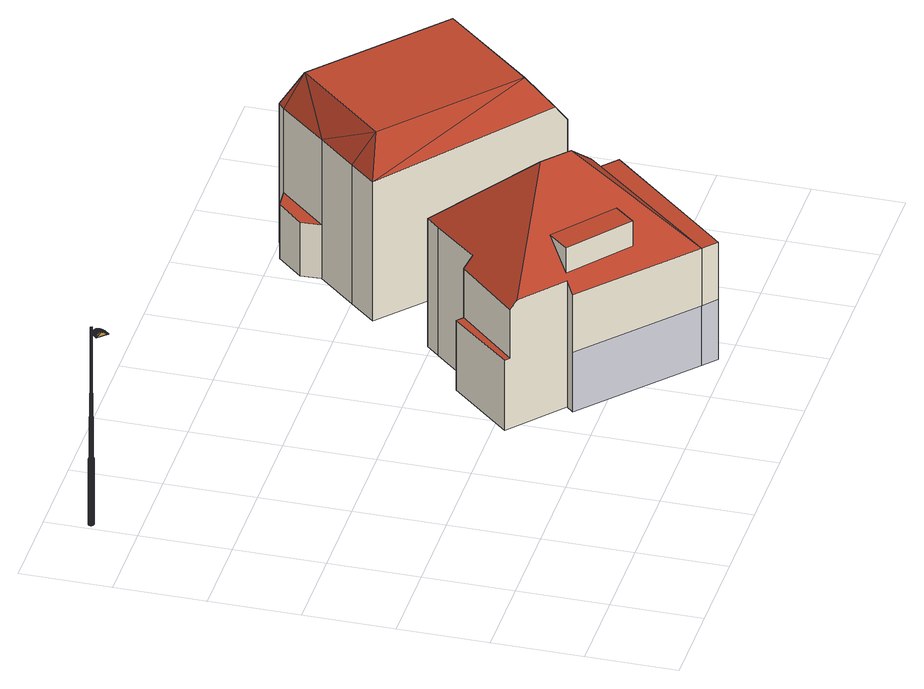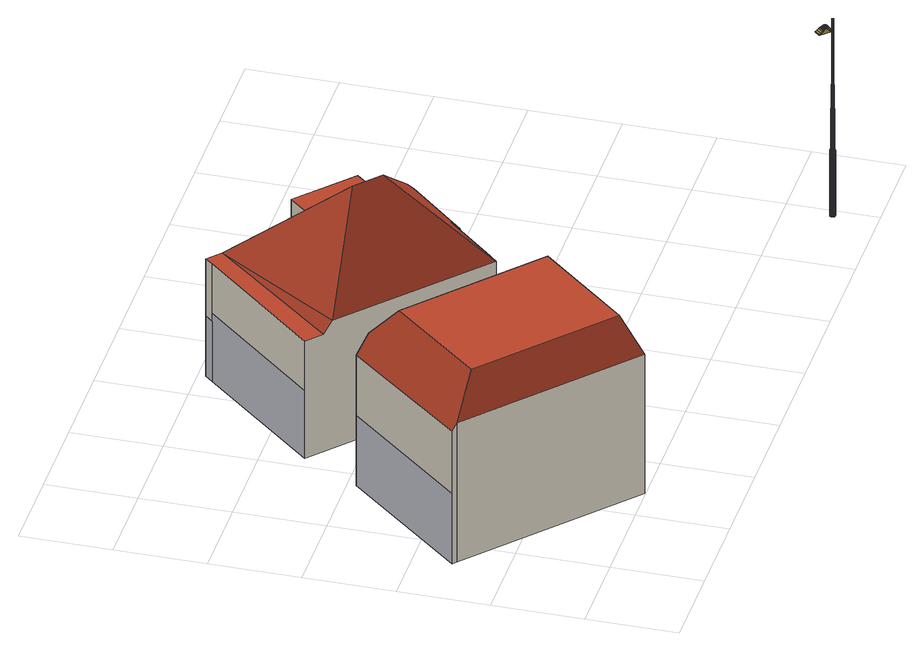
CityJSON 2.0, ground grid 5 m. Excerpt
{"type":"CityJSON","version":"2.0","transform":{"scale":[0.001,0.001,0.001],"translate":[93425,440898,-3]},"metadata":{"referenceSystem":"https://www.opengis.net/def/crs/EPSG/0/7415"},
"CityObjects":{
"cityfurniture1":{"type":"CityFurniture","attributes":{"Lichtpunttype":"Straatverlichting","Brondatum":"12-06-2019","Buurt_nummer":"62","Masttype":"TRAMMAST LPH 10M","Lamptype":"CPO-TW 140W KL.728","Buurtnaam":"Hillegersberg Noord","Nummer":"14","Uithoudertype":"UITHOUDER OV CONVERSIEMODEL","Geplaatst_op":"02-12-2010","Wijknummer":"6","Nivo":"0","Datum_laatste_mutatie":"07-06-2019","Straatnaam":"Straatweg","Thema":"Lichtmasten","Beheerobject":"71935/OVL-014","Armatuurtype":"4767 ARM SGS 453 1X CPO-TW 140W K EB OC FG EVSA VLAK GLAS LS-6","Objecthoogte":"10","Klasse":"Verbindingsweg 2-zijdig","Wijknaam":"Hillegersberg-Schiebroek","class":"Paal","function":"Lichtmast"},"geometry":[{"type":"MultiSurface","lod":"2","boundaries":[[[0,1,2,3]],[[4,5,6,7]],[[8,9,10,11]],[[12,13,1,0]],[[14,15,16,17]],[[17,16,9,8]],[[3,2,5,4]],[[11,10,13,12]],[[18,8,11,19]],[[20,0,3,21]],[[22,23,24,25]],[[26,27,28,29]],[[30,31,32,33]],[[19,11,12,34]],[[35,36,23,22]],[[29,28,37,38]],[[34,12,0,20]],[[39,40,27,26]],[[41,4,7,42]],[[43,14,17,44]],[[45,46,31,30]],[[21,3,4,41]],[[44,17,8,18]],[[33,32,15,14]],[[47,48,46,45]],[[49,50,36,35]],[[38,37,50,49]],[[42,7,40,39]],[[23,51,52,24]],[[7,6,53,40]],[[54,55,56,57]],[[58,59,55,54]],[[28,60,61,37]],[[62,63,59,58]],[[64,65,63,62]],[[66,67,65,64]],[[50,68,69,36]],[[37,61,68,50]],[[36,69,51,23]],[[70,71,48,47]],[[57,56,71,70]],[[27,72,60,28]],[[24,52,67,66]],[[40,53,72,27]],[[73,74,75,76]],[[77,78,79,80]],[[81,82,83,84]],[[85,86,87,88]],[[89,90,91,92]],[[92,91,93,94]],[[80,79,95,96]],[[97,98,78,77]],[[99,100,101,102]],[[84,83,103,104]],[[94,93,74,73]],[[105,106,98,97]],[[107,108,106,105]],[[88,87,108,107]],[[104,103,86,85]],[[109,110,82,81]],[[102,101,110,109]],[[74,111,112,75]],[[90,113,114,91]],[[115,116,117,118]],[[78,119,120,79]],[[121,122,123,124]],[[125,126,113,90]],[[87,127,128,108]],[[124,123,129,130]],[[131,132,133,134]],[[91,114,135,93]],[[93,135,111,74]],[[98,136,119,78]],[[118,117,100,99]],[[134,133,122,121]],[[86,137,127,87]],[[79,120,138,95]],[[139,140,116,115]],[[130,129,140,139]],[[108,128,141,106]],[[96,95,126,125]],[[106,141,136,98]],[[75,112,132,131]],[[142,143,144,145]],[[146,147,148,149]],[[150,151,152,153]],[[154,155,143,142]],[[153,152,147,146]],[[156,157,158,159]],[[145,144,151,150]],[[160,161,162,163]],[[163,162,157,156]],[[149,148,164,165]],[[159,158,155,154]],[[166,142,145,167]],[[92,160,163,89]],[[165,164,168,169]],[[170,146,149,171]],[[169,168,172,173]],[[174,175,176,177]],[[177,176,178,179]],[[180,181,182,183]],[[183,182,184,185]],[[185,184,186,187]],[[187,186,188,189]],[[189,188,190,191]],[[192,150,153,193]],[[179,178,161,160]],[[167,145,150,192]],[[194,159,154,195]],[[196,197,198,199]],[[173,172,197,196]],[[199,198,200,201]],[[201,200,202,203]],[[203,202,181,180]],[[191,190,204,205]],[[206,156,159,194]],[[195,154,142,166]],[[193,153,146,170]],[[205,204,175,174]],[[89,163,156,206]],[[207,189,191,208]],[[209,183,185,210]],[[211,165,169,212]],[[213,196,199,214]],[[167,97,77,166]],[[215,180,183,209]],[[210,185,187,216]],[[94,179,160,92]],[[212,169,173,217]],[[217,173,196,213]],[[218,201,203,219]],[[214,199,201,218]],[[76,174,177,73]],[[216,187,189,207]],[[171,149,165,211]],[[208,191,205,220]],[[166,77,80,195]],[[73,177,179,94]],[[220,205,174,76]],[[219,203,180,215]],[[195,80,96,194]],[[214,102,109,213]],[[210,130,139,209]],[[208,134,121,207]],[[218,99,102,214]],[[171,85,88,170]],[[217,81,84,212]],[[219,118,99,218]],[[192,105,97,167]],[[193,107,105,192]],[[220,131,134,208]],[[170,88,107,193]],[[211,104,85,171]],[[194,96,125,206]],[[213,109,81,217]],[[216,124,130,210]],[[209,139,115,215]],[[212,84,104,211]],[[206,125,90,89]],[[207,121,124,216]],[[76,75,131,220]],[[178,176,175,204,190,188,186,184,182,181,202,200,198,197,172,168,164,148,147,152,151,144,143,155,158,157,162,161]],[[116,221,222,117]],[[123,223,224,129]],[[122,225,223,123]],[[112,226,227,132]],[[101,228,229,110]],[[113,230,231,114]],[[83,232,233,103]],[[95,138,234,126]],[[133,235,225,122]],[[140,236,221,116]],[[126,234,230,113]],[[117,222,237,100]],[[111,238,226,112]],[[103,233,137,86]],[[129,224,236,140]],[[132,227,235,133]],[[82,239,232,83]],[[110,229,239,82]],[[100,237,228,101]],[[224,29,38,236]],[[223,26,29,224]],[[236,38,49,221]],[[114,231,240,135]],[[228,25,241,229]],[[222,35,22,237]],[[225,39,26,223]],[[233,242,243,137]],[[135,240,238,111]],[[127,244,245,128]],[[229,241,246,239]],[[120,247,43,138]],[[137,243,244,127]],[[221,49,35,222]],[[119,248,247,120]],[[136,249,248,119]],[[232,250,242,233]],[[237,22,25,228]],[[239,246,250,232]],[[128,245,251,141]],[[141,251,249,136]],[[235,42,39,225]],[[138,43,44,234]],[[230,18,19,231]],[[25,24,66,241]],[[246,64,62,250]],[[231,19,34,240]],[[247,33,14,43]],[[242,58,54,243]],[[226,21,41,227]],[[251,47,45,249]],[[244,57,70,245]],[[240,34,20,238]],[[250,62,58,242]],[[227,41,42,235]],[[234,44,18,230]],[[248,30,33,247]],[[249,45,30,248]],[[245,70,47,251]],[[238,20,21,226]],[[243,54,57,244]],[[241,66,64,246]],[[252,253,254,255]],[[256,257,258,259]],[[260,261,262]],[[255,254,263,264]],[[265,266,267]],[[268,269,270,271]],[[260,272,273,274]],[[275,276,277,278]],[[259,258,279,280]],[[271,270,257,256]],[[267,281,265]],[[282,283,276,275]],[[280,279,284,285]],[[286,287,288,289]],[[278,277,267,266]],[[290,291,292,293]],[[293,292,294,295]],[[295,294,287,286]],[[262,274,260]],[[289,288,253,252]],[[285,284,283,282]],[[264,263,269,268]],[[296,297,298,299]],[[300,301,297,296]],[[302,303,304]],[[303,305,304]],[[303,306,305]],[[307,308,301,300]],[[309,310,298,297,301,308,311,312,313,314,315,316],[317,318,303,302,319,320]],[[303,318,321,306]],[[306,322,305]],[[306,310,309,322]],[[322,309,316,305]],[[299,298,310,306]],[[323,311,308,307]],[[324,288,287,325]],[[326,253,288,324]],[[327,263,254,328]],[[329,269,263,327]],[[328,254,253,326]],[[330,270,269,329]],[[331,332,333,334]],[[335,336,337,262]],[[338,339,336,335]],[[340,341,342,343]],[[344,345,346,347]],[[341,344,347,342]],[[348,340,343,349]],[[215,115,118,219]],[[350,351,352,353]],[[354,355,356,357]],[[355,350,353,356]],[[358,359,360,361]],[[362,363,364,365]],[[366,358,361,367]],[[368,369,370,371]],[[372,362,365,373]],[[374,348,349,375]],[[376,377,378,379]],[[363,376,379,364]],[[380,381,382,383]],[[369,372,373,370]],[[381,366,367,382]],[[384,385,386,387]],[[359,384,387,360]],[[388,380,383,389]],[[377,390,391,378]],[[385,374,375,386]],[[392,393,394,395]],[[396,392,395,397]],[[398,396,397,399]],[[400,401,402,403]],[[404,405,406,407]],[[405,408,409,406]],[[393,404,407,394]],[[410,411,412,413]],[[414,415,416,417]],[[418,419,420,421]],[[415,422,423,416]],[[424,425,426,427]],[[411,428,429,412]],[[430,431,432,433]],[[434,435,436,437]],[[408,418,421,409]],[[438,414,417,439]],[[435,410,413,436]],[[440,430,433,441]],[[419,434,437,420]],[[431,438,439,432]],[[425,442,443,426]],[[442,440,441,443]],[[444,445,446,447]],[[448,449,450,451]],[[452,453,454,455]],[[453,444,447,454]],[[456,400,403,457]],[[445,448,451,446]],[[449,456,457,450]],[[458,459,460,461]],[[462,463,464,465]],[[466,467,468,469]],[[459,470,471,460]],[[472,473,474,475]],[[463,476,477,464]],[[351,478,479,352]],[[467,452,455,468]],[[480,472,475,481]],[[482,458,461,483]],[[473,466,469,474]],[[478,484,485,479]],[[484,482,483,485]],[[486,462,465,487]],[[470,486,487,471]],[[488,276,283,489]],[[490,277,276,488]],[[491,267,277,490]],[[273,281,267,491]],[[492,493,494,495]],[[317,496,307]],[[497,498,499]],[[304,500,501]],[[502,503,319,302]],[[503,502,493,492]],[[320,319,496]],[[302,304,501]],[[493,502,302,303]],[[299,306,321,317]],[[317,320,496]],[[307,300,296]],[[501,496,319,302]],[[317,296,299]],[[496,323,307]],[[497,499,317,320,492,495,504]],[[317,307,296]],[[505,506,339,338]],[[507,508,509,510]],[[511,291,512,513]],[[510,509,506,505]],[[513,512,508,507]],[[514,292,291,511]],[[325,287,294,515]],[[515,294,292,514]],[[516,517,518,519]],[[520,521,522,523]],[[524,525,526,527]],[[528,529,530,531]],[[532,533,534,535]],[[536,532,535,537]],[[538,539,540,541]],[[542,536,537,543]],[[525,542,543,526]],[[521,544,545,522]],[[529,516,519,530]],[[517,520,523,518]],[[546,528,531,547]],[[533,546,547,534]],[[548,538,541,549]],[[550,551,552,553]],[[554,548,549,555]],[[556,557,558,559]],[[560,561,562,563]],[[564,565,566,567]],[[557,550,553,558]],[[568,569,570,571]],[[572,554,555,573]],[[574,575,576,577]],[[575,568,571,576]],[[561,572,573,562]],[[578,560,563,579]],[[422,574,577,423]],[[565,578,579,566]],[[551,564,567,552]],[[580,581,582,583]],[[584,585,586,587]],[[588,589,590,591]],[[585,592,593,586]],[[594,595,596,597]],[[595,598,599,596]],[[600,580,583,601]],[[589,594,597,590]],[[598,602,603,599]],[[602,600,601,603]],[[604,588,591,605]],[[606,607,608,609]],[[610,606,609,611]],[[612,604,605,613]],[[592,612,613,593]],[[496,312,311,323]],[[500,314,313,501]],[[614,337,615]],[[615,337,336,616]],[[617,506,509,618]],[[265,619,614,281]],[[501,313,312,496]],[[615,619,614]],[[305,316,315,304]],[[620,621,508]],[[304,315,314,500]],[[512,291,290]],[[622,339,506,617]],[[616,336,339,622]],[[508,512,620]],[[290,620,512]],[[618,509,508,621]],[[260,623,261]],[[624,491,490,625]],[[273,491,624]],[[624,272,273]],[[489,283,284,626]],[[626,284,279,627]],[[628,258,257,629]],[[629,257,270,330]],[[627,279,258,628]],[[630,368,371,631]],[[632,633,634,635]],[[636,637,638,639]],[[640,641,642,643]],[[633,644,645,634]],[[637,632,635,638]],[[644,630,631,645]],[[646,647,648,649]],[[650,651,652,653]],[[494,654,504,495]],[[655,640,643,656]],[[657,655,656,658]],[[659,650,653,660]],[[492,320,319,503]],[[651,661,662,652]],[[663,646,649,664]],[[665,666,667,668]],[[666,659,660,667]],[[647,665,668,648]],[[661,669,670,662]],[[654,498,504]],[[669,657,658,670]],[[494,493,303,318,321,671,498,654]],[[497,504,498]],[[671,499,498]],[[499,671,317]],[[321,317,671]],[[672,514,511,673]],[[674,328,326,675]],[[676,515,514,672]],[[677,327,328,674]],[[678,329,327,677]],[[679,505,338,680]],[[681,510,505,679]],[[682,629,330,623]],[[683,628,629,682]],[[684,488,489,685]],[[686,626,627,687]],[[625,490,488,684]],[[680,338,335,688]],[[689,324,325,690]],[[675,326,324,689]],[[687,627,628,683]],[[673,511,513,691]],[[688,335,262,261]],[[691,513,507,692]],[[692,507,510,681]],[[623,330,329,678]],[[690,325,515,676]],[[685,489,626,686]],[[619,615,271]],[[271,256,259,280,285,282,275,278,266,619]],[[693,694,695,696]],[[696,695,332,331]],[[697,698,694,693]],[[334,699,700,697,693,696,331]],[[701,702,703,704]],[[705,706,707,708]],[[700,709,698,697]],[[699,710,709,700]],[[710,333,332,695,694,698,709]],[[711,712,713,714]],[[706,715,716,707]],[[334,333,710,699]],[[717,718,719,720]],[[721,701,704,722]],[[607,705,708,608]],[[718,711,714,719]],[[712,723,724,713]],[[715,717,720,716]],[[723,721,722,724]],[[262,337,614,274]],[[621,290,293,295,286,289,252,255,264,268,271,615,616,622,617,618]],[[621,620,290]],[[260,272,624]],[[624,625,684,685,686,687,683,682,623,260]],[[619,266,265]],[[691,692,681,679,680,688,261,623,678,677,674,675,689,690,676,672,673]]]}]},
"building1":{"type":"Building","attributes":{"yearOfConstruction":1893,"hoogste_bouwlaag":3,"statusOmschr":"Pand in gebruik","aantalBouwlagen":5,"laagste_bouwlaag":1,"typeOmschr":"vrijstaand","class":"Pand"},"address":[{"CountryName":"Nederland","LocalityName":"Rotterdam","ThoroughfareNumber":"258","ThoroughfareName":"Straatweg","PostalCode":"3054AN"}],"geometry":[{"type":"Solid","lod":"2","boundaries":[[[[725,726,727,728,729,730,731,732,733,734,735]],[[736,737,738,739,740,741],[742,743,744,745]],[[746,747,737,736]],[[748,749,750,751]],[[752,753,741,754,755]],[[756,757,758,759,738,737,747]],[[760,761,728,727]],[[761,762,729,728]],[[763,760,727,726]],[[725,764,765,763,726]],[[746,736,741]],[[753,746,741]],[[741,740,762,761]],[[754,741,761,760]],[[752,755,765,764]],[[765,755,754,760,763]],[[751,750,759,758]],[[738,759,750,749,731,730,739]],[[732,731,749,748]],[[757,733,732,748,751,758]],[[734,733,757,756]],[[735,734,756,747]],[[739,730,729,762,740]],[[752,764,725,735,747,746,753]],[[745,744,766,767]],[[767,766,743,742]],[[744,743,766]],[[745,767,742]]]],"semantics":{"surfaces":[{"type":"GroundSurface"},{"type":"RoofSurface"},{"type":"ClosureSurface"},{"type":"WallSurface"}],"values":[[0,1,1,1,1,1,2,2,2,2,1,1,3,3,3,3,3,3,3,3,3,3,3,3,1,3,3,3]]}}]},
"building2":{"type":"Building","attributes":{"yearOfConstruction":1892,"hoogste_bouwlaag":2,"statusOmschr":"Pand in gebruik","aantalBouwlagen":4,"laagste_bouwlaag":1,"typeOmschr":"vrijstaand","class":"Pand"},"address":[{"CountryName":"Nederland","LocalityName":"Rotterdam","ThoroughfareNumber":"260","ThoroughfareName":"Straatweg","PostalCode":"3054AN"}],"geometry":[{"type":"Solid","lod":"2","boundaries":[[[[768,769,770,771,772,773,774,775,776,777]],[[778,779,780,781]],[[782,778,781,783,784,785]],[[782,786,779,778]],[[787,788,789,790]],[[791,792,771,770]],[[781,780,793]],[[783,781,793]],[[786,794,779]],[[779,794,795]],[[780,796,793]],[[795,796,780]],[[779,795,780]],[[785,784,792,791]],[[790,789,795,794]],[[773,772,793,796]],[[789,774,773,796,795]],[[786,768,777,790,794]],[[789,788,775,774]],[[776,775,788,787]],[[777,776,787,790]],[[769,768,786,782]],[[791,770,769,782,785]],[[784,783,793,772,771,792]]]],"semantics":{"surfaces":[{"type":"GroundSurface"},{"type":"RoofSurface"},{"type":"ClosureSurface"},{"type":"WallSurface"}],"values":[[0,1,1,1,1,2,1,1,1,1,1,1,1,3,3,3,3,3,3,3,3,3,3,3]]}}]}
},
"vertices":[
[583,27540,1490],[583,27540,890],[591,27571,890],[591,27571,1490],[593,27602,1490],[593,27602,890],[588,27634,890],[588,27634,1490],[517,27468,1490],[517,27468,890],[544,27486,890],[544,27486,1490],[566,27511,1490],[566,27511,890],[457,27451,1490],[457,27451,890],[488,27456,890],[488,27456,1490],[517,27468,4890],[544,27486,4890],[583,27540,4890],[591,27571,4890],[410,27734,4890],[410,27734,1490],[381,27721,1490],[381,27721,4890],[558,27690,4890],[558,27690,1490],[533,27712,1490],[533,27712,4890],[394,27462,1490],[394,27462,890],[425,27453,890],[425,27453,1490],[566,27511,4890],[441,27739,4890],[441,27739,1490],[504,27728,1490],[504,27728,4890],[576,27663,4890],[576,27663,1490],[593,27602,4890],[588,27634,4890],[457,27451,4890],[488,27456,4890],[365,27478,1490],[365,27478,890],[341,27500,1490],[341,27500,890],[473,27737,4890],[473,27737,1490],[410,27734,890],[381,27721,890],[576,27663,890],[305,27587,1490],[305,27587,890],[311,27556,890],[311,27556,1490],[307,27619,1490],[307,27619,890],[533,27712,890],[504,27728,890],[316,27650,1490],[316,27650,890],[332,27679,1490],[332,27679,890],[354,27704,1490],[354,27704,890],[473,27737,890],[441,27739,890],[322,27527,1490],[322,27527,890],[558,27690,890],[522,27564,8890],[522,27564,7490],[527,27580,7490],[527,27580,8890],[423,27523,7490],[410,27494,7390],[432,27487,7390],[440,27518,7490],[391,27637,7490],[363,27656,7390],[351,27634,7390],[382,27621,7490],[376,27589,7490],[343,27587,7390],[347,27564,7390],[379,27572,7490],[488,27526,8890],[488,27526,7490],[502,27536,7490],[502,27536,8890],[513,27549,7490],[513,27549,8890],[457,27485,7390],[456,27517,7490],[408,27532,7490],[388,27506,7390],[431,27666,7490],[422,27697,7390],[400,27689,7390],[416,27659,7490],[345,27611,7390],[377,27605,7490],[395,27543,7490],[370,27522,7390],[385,27557,7490],[356,27542,7390],[402,27650,7490],[380,27675,7390],[551,27552,7390],[557,27575,7390],[503,27499,7390],[522,27512,7390],[465,27668,7490],[469,27700,7390],[446,27701,7390],[448,27668,7490],[410,27494,4990],[432,27487,4990],[519,27629,7490],[546,27645,7390],[532,27665,7390],[509,27643,7490],[473,27520,7490],[481,27489,7390],[347,27564,4990],[356,27542,4990],[514,27682,7390],[496,27654,7490],[528,27597,7490],[559,27599,7390],[555,27622,7390],[525,27614,7490],[539,27530,7390],[388,27506,4990],[343,27587,4990],[457,27485,4990],[481,27663,7490],[492,27694,7390],[370,27522,4990],[431,27540,8940],[431,27540,12940],[419,27546,12940],[419,27546,8940],[397,27577,8940],[397,27577,12940],[395,27590,12940],[395,27590,8940],[409,27555,8940],[409,27555,12940],[401,27566,12940],[401,27566,8940],[443,27536,8940],[443,27536,12940],[468,27538,8940],[468,27538,12940],[455,27536,12940],[455,27536,8940],[490,27549,8940],[490,27549,12940],[479,27542,12940],[479,27542,8940],[396,27602,12940],[396,27602,8940],[423,27523,8890],[408,27532,8890],[399,27614,12940],[399,27614,8940],[379,27572,8890],[376,27589,8890],[406,27626,12940],[406,27626,8940],[509,27583,8940],[509,27583,12940],[505,27571,12940],[505,27571,8940],[499,27559,12940],[499,27559,8940],[462,27649,8940],[462,27649,12940],[474,27646,12940],[474,27646,8940],[486,27639,12940],[486,27639,8940],[495,27631,12940],[495,27631,8940],[503,27620,12940],[503,27620,8940],[507,27609,12940],[507,27609,8940],[395,27543,8890],[385,27557,8890],[456,27517,8890],[440,27518,8890],[414,27636,8940],[414,27636,12940],[425,27644,12940],[425,27644,8940],[436,27648,12940],[436,27648,8940],[450,27650,12940],[450,27650,8940],[510,27596,12940],[510,27596,8940],[473,27520,8890],[519,27629,8890],[525,27614,8890],[481,27663,8890],[496,27654,8890],[377,27605,8890],[382,27621,8890],[402,27650,8890],[416,27659,8890],[465,27668,8890],[509,27643,8890],[391,27637,8890],[431,27666,8890],[448,27668,8890],[528,27597,8890],[469,27700,4990],[446,27701,4990],[532,27665,4990],[514,27682,4990],[546,27645,4990],[557,27575,4990],[559,27599,4990],[400,27689,4990],[380,27675,4990],[503,27499,4990],[522,27512,4990],[351,27634,4990],[345,27611,4990],[481,27489,4990],[555,27622,4990],[492,27694,4990],[422,27697,4990],[551,27552,4990],[363,27656,4990],[539,27530,4990],[354,27704,4890],[307,27619,4890],[305,27587,4890],[311,27556,4890],[322,27527,4890],[332,27679,4890],[425,27453,4890],[394,27462,4890],[365,27478,4890],[316,27650,4890],[341,27500,4890],[840,27509,12602],[832,27502,12607],[851,27483,12615],[858,27490,12609],[950,27396,12605],[948,27384,12611],[977,27355,12596],[978,27368,12591],[466,27312,12351],[467,27311,12362],[468,27324,12354],[871,27461,12620],[878,27469,12614],[1223,27123,12351],[1211,27135,12372],[1222,27109,12366],[900,27446,12615],[895,27437,12621],[921,27411,12619],[924,27422,12613],[929,26837,12351],[955,26825,12351],[468,27325,12351],[1090,27255,12503],[1094,27236,12504],[1164,27167,12432],[1156,27190,12436],[1006,27325,12577],[1006,27340,12573],[1234,27097,12351],[1063,27282,12528],[1066,27264,12530],[1037,27294,12555],[1035,27310,12552],[812,27538,12581],[803,27533,12585],[816,27519,12597],[824,27524,12592],[788,27564,12542],[777,27561,12544],[784,27552,12559],[795,27556,12556],[793,27544,12573],[803,27548,12569],[951,26809,12353],[951,26809,12346],[965,26815,12346],[965,26815,12353],[937,26815,12353],[937,26815,12346],[787,27476,12346],[912,27411,12346],[769,27603,12353],[1244,27116,12353],[1244,27088,12353],[462,27302,12353],[462,27302,12346],[1250,27101,12346],[1244,27088,12346],[456,27317,12346],[462,27330,12346],[741,27603,12346],[755,27609,12346],[769,27603,12346],[1244,27116,12346],[938,26858,12346],[1201,27116,12346],[588,27282,12346],[649,27154,12346],[1201,27115,12346],[1250,27101,12353],[456,27317,12353],[543,27253,12597],[530,27266,12585],[559,27237,12607],[599,27196,12620],[578,27217,12615],[623,27172,12621],[648,27146,12619],[650,27200,12457],[865,27410,12457],[870,27405,12473],[655,27195,12473],[468,27324,12357],[748,27596,12357],[748,27596,12354],[475,27319,12438],[752,27589,12438],[828,27321,12620],[855,27293,12612],[861,27299,12612],[833,27326,12620],[883,27263,12597],[913,27233,12579],[918,27239,12579],[889,27269,12597],[802,27346,12622],[808,27352,12622],[679,27449,12560],[688,27441,12574],[693,27447,12574],[685,27455,12560],[664,27465,12529],[671,27458,12545],[676,27464,12545],[669,27471,12529],[709,27442,12586],[723,27428,12598],[728,27434,12598],[715,27447,12586],[814,27358,12622],[839,27332,12620],[845,27338,12620],[819,27363,12622],[699,27452,12574],[705,27458,12574],[750,27423,12608],[769,27404,12616],[775,27409,12616],[756,27429,12608],[790,27382,12621],[795,27387,12621],[778,27370,12621],[784,27376,12621],[866,27304,12612],[895,27274,12597],[900,27280,12597],[872,27310,12612],[683,27469,12545],[690,27461,12560],[696,27466,12560],[688,27474,12545],[739,27412,12608],[758,27392,12616],[764,27398,12616],[745,27417,12608],[675,27476,12529],[681,27482,12529],[924,27245,12579],[930,27250,12579],[656,27427,12560],[665,27418,12574],[670,27424,12574],[662,27433,12560],[648,27435,12545],[654,27441,12545],[641,27443,12529],[647,27448,12529],[860,27241,12597],[890,27211,12579],[896,27216,12579],[866,27246,12597],[675,27408,12586],[688,27395,12598],[694,27400,12598],[680,27414,12586],[705,27378,12608],[711,27384,12608],[820,27260,12612],[849,27229,12597],[855,27235,12597],[827,27265,12612],[700,27337,12616],[721,27314,12621],[727,27320,12621],[706,27343,12616],[724,27359,12616],[744,27337,12621],[750,27342,12621],[730,27364,12616],[745,27291,12622],[750,27296,12622],[617,27421,12529],[625,27413,12545],[631,27419,12545],[623,27426,12529],[878,27200,12579],[884,27206,12579],[652,27386,12586],[665,27372,12598],[671,27378,12598],[658,27392,12586],[767,27313,12622],[793,27287,12620],[799,27293,12620],[773,27319,12622],[681,27356,12608],[687,27362,12608],[642,27396,12574],[648,27402,12574],[633,27405,12560],[639,27411,12560],[735,27370,12616],[756,27348,12621],[761,27354,12621],[741,27376,12616],[779,27324,12622],[805,27298,12620],[811,27304,12620],[784,27330,12622],[700,27406,12598],[716,27389,12608],[722,27395,12608],[706,27411,12598],[832,27270,12612],[838,27276,12612],[747,27381,12616],[767,27359,12621],[773,27365,12621],[752,27387,12616],[844,27282,12612],[872,27252,12597],[877,27257,12597],[849,27287,12612],[676,27430,12574],[686,27420,12586],[692,27425,12586],[682,27435,12574],[791,27335,12622],[797,27341,12622],[659,27447,12545],[668,27438,12560],[673,27444,12560],[665,27452,12545],[901,27222,12579],[907,27228,12579],[698,27430,12586],[704,27436,12586],[652,27454,12529],[658,27459,12529],[728,27400,12608],[733,27406,12608],[711,27417,12598],[717,27422,12598],[816,27309,12620],[822,27315,12620],[819,26968,12504],[792,26997,12530],[888,26896,12432],[944,26836,12366],[654,27149,12509],[918,27406,12509],[1074,27245,12490],[811,26988,12490],[462,27330,12353],[883,26915,12416],[1151,27166,12410],[907,26889,12386],[755,27609,12353],[741,27603,12353],[792,27471,12509],[593,27277,12509],[846,26952,12455],[478,27317,12465],[754,27586,12465],[488,27307,12510],[764,27576,12510],[758,27581,12489],[482,27313,12489],[503,27293,12544],[770,27568,12528],[495,27301,12528],[511,27286,12559],[519,27277,12573],[722,27268,12622],[747,27243,12620],[753,27248,12620],[728,27274,12622],[775,27215,12612],[803,27185,12597],[808,27191,12597],[780,27221,12612],[595,27398,12529],[602,27390,12545],[608,27396,12545],[600,27404,12529],[678,27314,12616],[698,27292,12621],[704,27297,12621],[683,27320,12616],[629,27363,12586],[642,27350,12598],[648,27356,12598],[635,27369,12586],[619,27374,12574],[624,27380,12574],[814,27196,12597],[844,27166,12579],[849,27172,12579],[820,27202,12597],[610,27383,12560],[616,27388,12560],[832,27155,12579],[838,27161,12579],[659,27334,12608],[664,27339,12608],[786,27226,12612],[792,27232,12612],[621,27394,12560],[630,27385,12574],[636,27391,12574],[627,27400,12560],[759,27254,12620],[764,27260,12620],[606,27410,12529],[614,27402,12545],[619,27407,12545],[612,27415,12529],[689,27326,12616],[710,27303,12621],[716,27309,12621],[695,27331,12616],[640,27375,12586],[654,27361,12598],[660,27367,12598],[646,27380,12586],[826,27208,12597],[855,27178,12579],[861,27183,12579],[832,27212,12597],[733,27279,12622],[739,27285,12622],[770,27265,12620],[797,27237,12612],[803,27243,12612],[776,27271,12620],[670,27345,12608],[676,27350,12608],[791,27174,12597],[821,27144,12579],[827,27150,12579],[797,27179,12597],[583,27387,12529],[591,27379,12545],[597,27385,12545],[589,27393,12529],[631,27339,12598],[647,27322,12608],[653,27328,12608],[637,27344,12598],[599,27371,12560],[604,27377,12560],[666,27303,12616],[687,27281,12621],[692,27287,12621],[672,27309,12616],[711,27257,12622],[716,27263,12622],[763,27204,12612],[769,27209,12612],[736,27231,12620],[742,27237,12620],[618,27352,12586],[623,27358,12586],[580,27368,12545],[587,27360,12560],[593,27366,12560],[585,27374,12545],[572,27376,12529],[578,27381,12529],[607,27363,12574],[613,27369,12574],[747,27597,12351],[759,27598,12362],[760,27597,12364],[766,27588,12467],[770,27583,12489],[759,27598,12351],[780,27572,12525],[775,27578,12509],[764,27591,12441],[638,27143,12613],[918,26849,12372],[864,26905,12436],[763,27028,12555],[734,27057,12577],[704,27089,12596],[675,27118,12611],[734,27439,12598],[740,27445,12598],[702,27472,12560],[710,27463,12574],[716,27469,12574],[707,27478,12560],[686,27488,12529],[694,27480,12545],[700,27485,12545],[692,27493,12529],[838,27218,12597],[866,27189,12579],[872,27195,12579],[843,27224,12597],[721,27453,12586],[726,27458,12586],[636,27424,12545],[645,27416,12560],[651,27421,12560],[642,27430,12545],[693,27367,12608],[712,27348,12616],[717,27354,12616],[699,27372,12608],[1110,27209,12455],[809,27249,12612],[814,27254,12612],[781,27276,12620],[787,27282,12620],[677,27384,12598],[682,27389,12598],[733,27325,12621],[739,27331,12621],[629,27432,12529],[635,27437,12529],[653,27407,12574],[663,27397,12586],[669,27403,12586],[659,27413,12574],[756,27302,12622],[762,27308,12622],[1174,27143,12382],[507,27275,12556],[499,27283,12542],[571,27210,12609],[553,27228,12602],[515,27266,12569],[591,27190,12614],[614,27167,12615],[476,27305,12467],[473,27307,12441],[480,27301,12489],[663,27116,12605],[691,27088,12591],[800,26973,12503],[774,27001,12528],[747,27030,12552],[719,27058,12573],[467,27311,12364],[538,27244,12592],[525,27257,12581],[492,27290,12526],[485,27296,12509],[629,27223,12464],[844,27432,12464],[854,27422,12453],[639,27213,12453],[629,27223,12482],[844,27432,12482],[650,27200,12489],[639,27213,12492],[780,27163,12597],[810,27133,12579],[815,27138,12579],[786,27168,12597],[596,27352,12574],[606,27341,12586],[612,27347,12586],[601,27357,12574],[854,27422,12492],[865,27410,12489],[675,27270,12621],[699,27246,12622],[705,27251,12622],[681,27276,12621],[620,27327,12598],[625,27333,12598],[636,27311,12608],[655,27292,12616],[661,27298,12616],[642,27317,12608],[752,27192,12612],[758,27198,12612],[725,27220,12620],[730,27226,12620],
[29457,7355,1030],[23722,915,1030],[23326,470,1030],[22562,1151,1030],[16678,6402,1030],[17040,6800,1030],[14130,9350,1030],[17110,12690,1030],[17860,12020,1030],[20001,14411,1030],[20680,15170,1030],[22232,7974,13258],[20841,9213,13258],[14717,8836,8744],[17040,6800,8770],[16678,6402,8213],[22562,1151,8207],[20471,4238,9154],[17329,6922,9064],[18288,8045,10594],[21431,5361,10684],[28174,8497,8858],[20680,15170,8858],[17110,12690,5309],[14130,9350,5309],[14396,9117,5309],[17447,12389,5309],[29457,7355,8207],[28589,8127,8207],[23326,470,8207],[23722,915,8207],[20001,14411,8871],[17860,12020,8912],[17447,12389,8324],[14396,9117,8286],[23326,470,4689],[22562,1151,4689],[16678,6402,4689],[23722,915,4689],[29457,7355,5184],[23722,915,5184],[17329,6922,10590],[20471,4238,10679],
[28090,25010,1011],[36711,17372,1011],[36937,17171,1011],[31169,10550,1011],[22270,18500,1011],[23526,19916,1011],[25410,22040,1011],[25360,23160,1011],[26670,24600,1011],[27810,24690,1011],[34875,17609,11672],[28042,23640,11672],[23664,18679,11672],[30498,12648,11672],[36711,17372,9527],[30603,11056,10088],[31169,10550,9025],[36937,17171,9104],[28090,25010,9527],[26670,24600,4292],[25360,23160,4292],[25410,22040,4292],[27810,24690,4292],[36937,17171,5297],[31169,10550,5297],[22270,18500,9527],[27810,24690,9463],[25410,22040,9527],[23526,19916,9527]
]}
